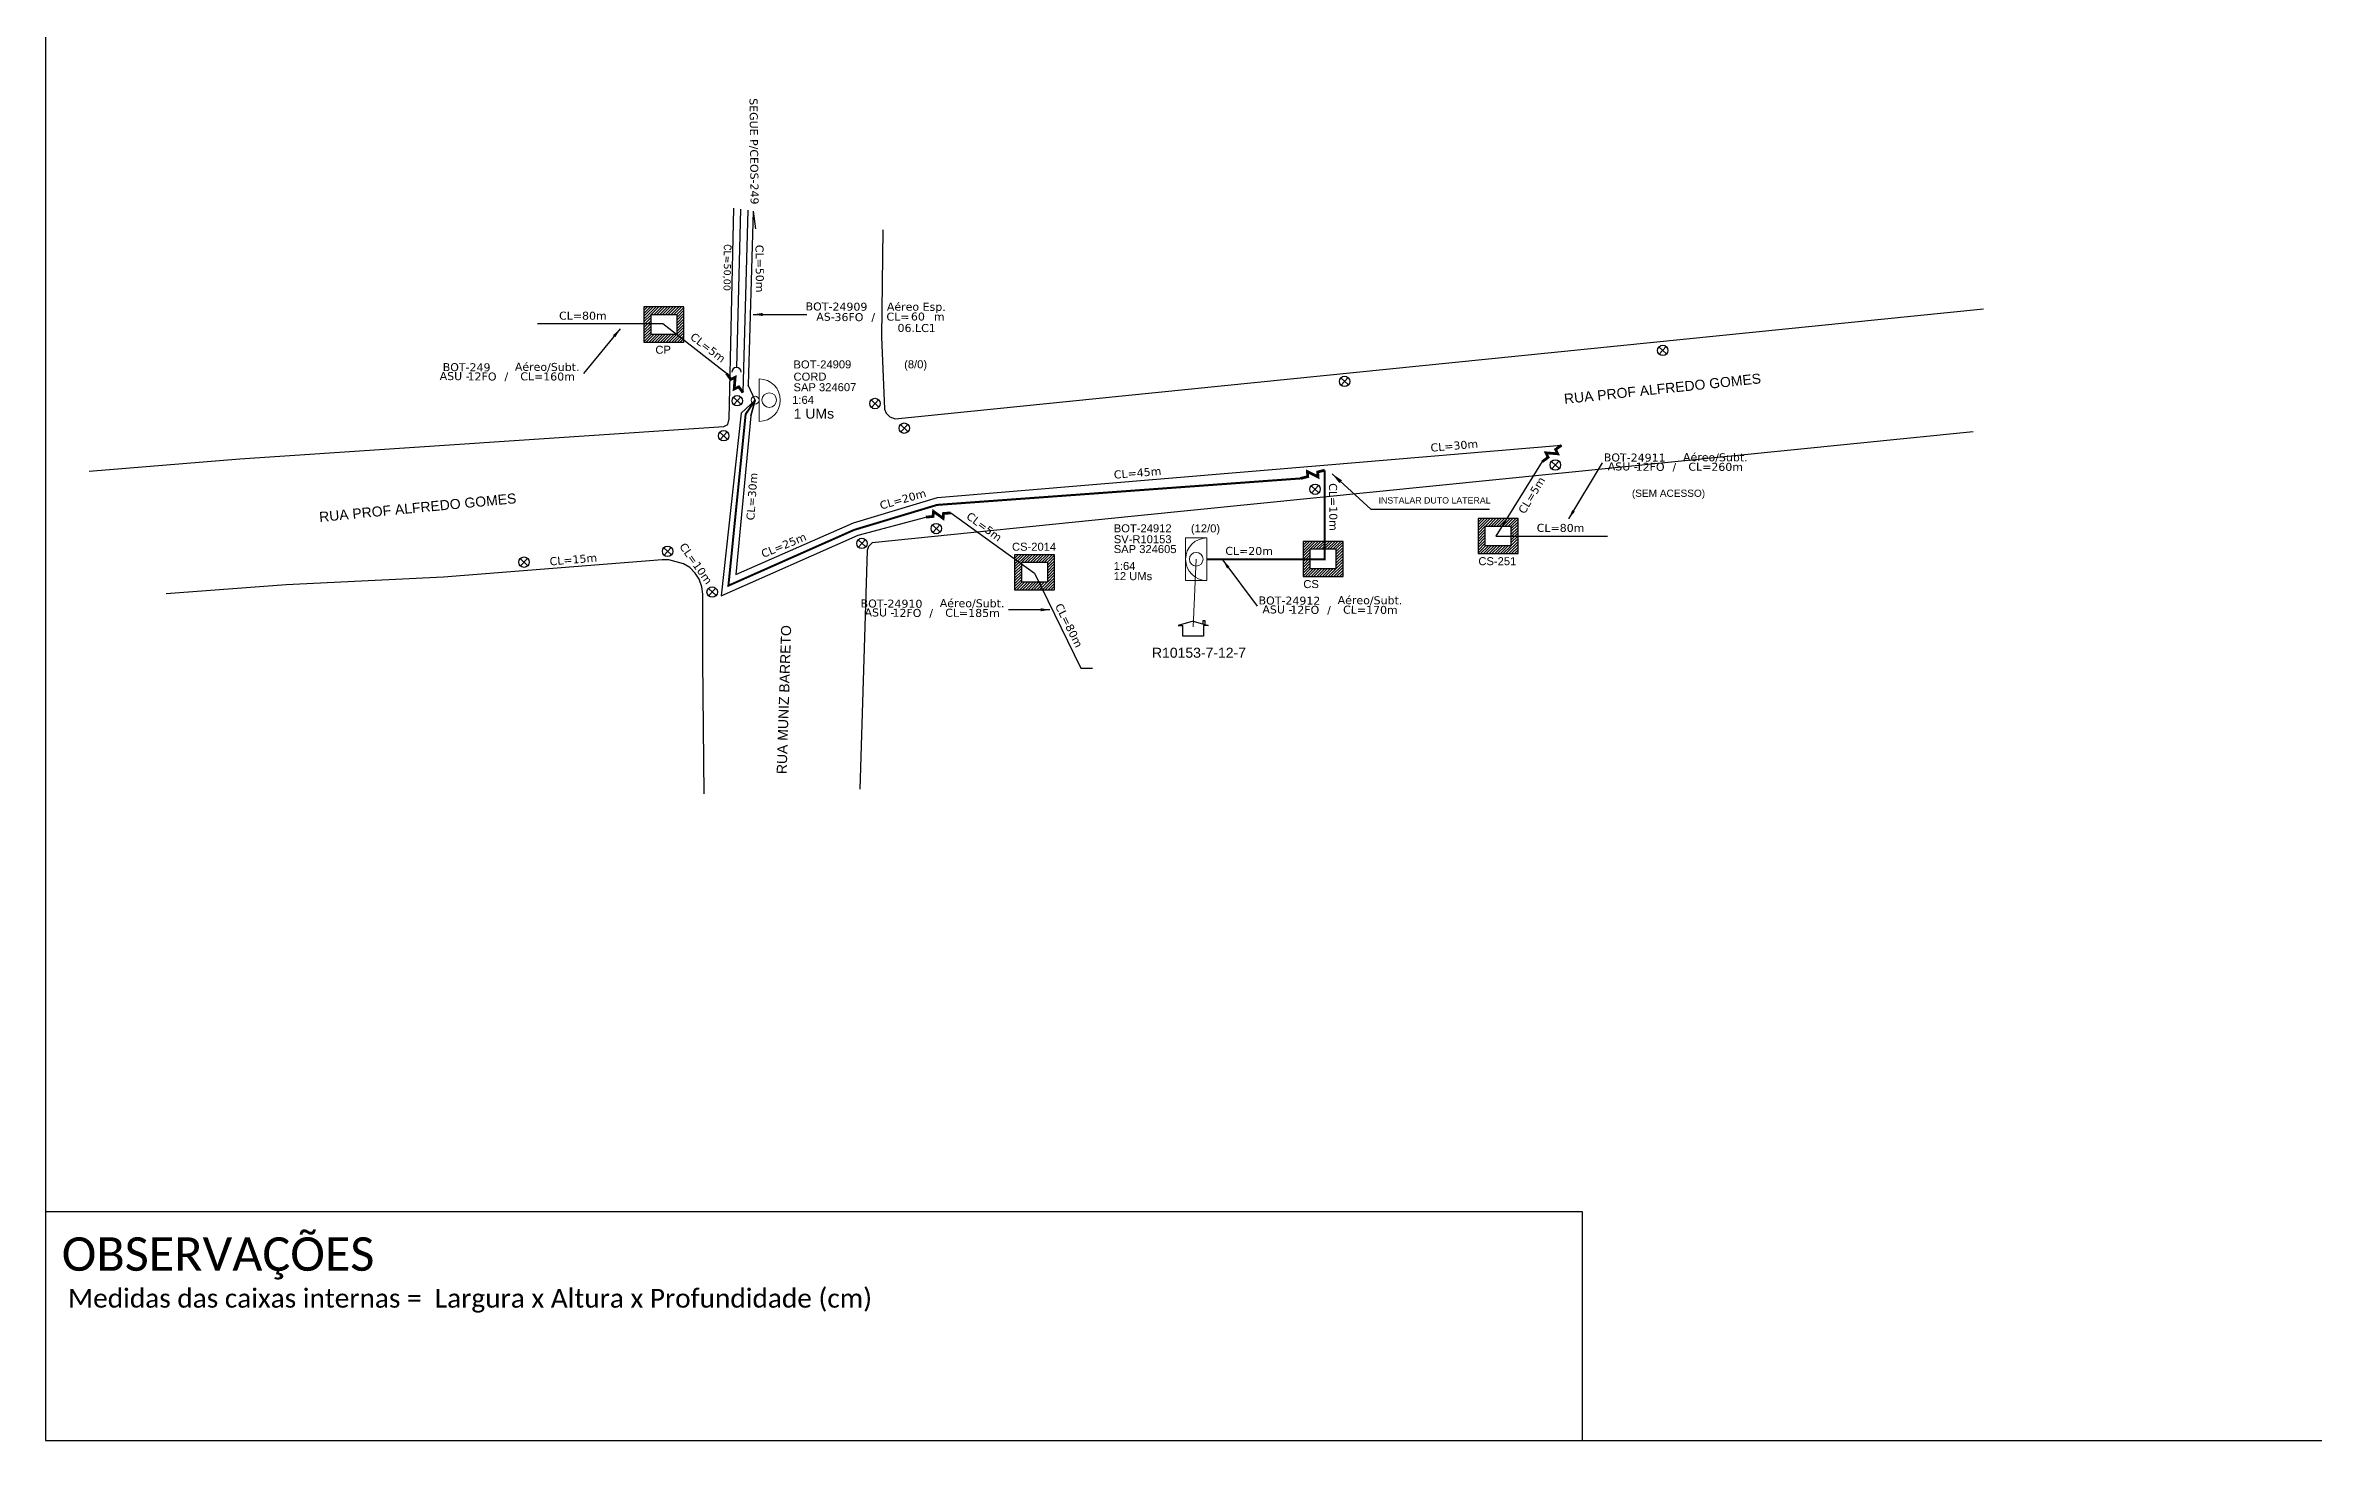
# Model space of a CAD drawing. Extents: x -89 to 749, y 705 to 1299.
# Drawn here: x -89.3 to 393.4, y 705 to 1002 of the extents above; entities that cross this region are included whole.
import ezdxf
from ezdxf.enums import TextEntityAlignment as Align

# ---------------------------------------------------------------- set-up
doc = ezdxf.new("R2010")
doc.units = 0
for name, color, linetype in [('10.1-Caixas Subterrâneas', 5, 'Continuous'), ('CAP a instalar', 1, 'Continuous'), ('CDO_POSTE', 1, 'Continuous'), ('label_cabos', 7, 'Continuous'), ('Legenda', 1, 'Continuous'), ('QUADRA', 7, 'Continuous'), ('Subida Lateral', 5, 'Continuous'), ('surveys legendas', 7, 'Continuous')]:
    doc.layers.add(name, color=color, linetype=linetype)
for name, color, linetype, lineweight in [("20.0-LEGENDA DOS CDO'S", 1, 'Continuous', 0), ('20.1-CDO_INTERIOR', 1, 'Continuous', 0), ('20.2-CDO_POSTE', 1, 'Continuous', 5), ('20.6-CORDOALHA_SUPORTE', 7, 'Continuous', 25), ('CORDOALHA_SUPORTE', 7, 'Continuous', 25), ('Segmento Logradouro Texto', 7, 'Continuous', 0)]:
    doc.layers.add(name, color=color, linetype=linetype, lineweight=lineweight)
doc.layers.add('Comprimeto de lance', color=7, linetype='Continuous', true_color=0xf9f9f9)
doc.layers.add('DROP DE CLIENTE', color=140, linetype='Continuous', plot=False)
doc.layers.add('EXTRA', color=50, linetype='Continuous', plot=False)
doc.styles.add('ARIAL', font='arial.ttf')
doc.styles.add('DIGICADE', font='arial.ttf')
doc.styles.add('ROMANS', font='romans')
doc.styles.add('siredit', font='verdana.ttf')
doc.styles.get("Standard").update_dxf_attribs({"font": 'arial.ttf'})
doc.styles.add('WMF-Calibri0', font='calibri.ttf')
doc.linetypes.add('FENCELINE1', pattern='A,0.25,-0.1,[133,ltypeshp.shx,S=0.1,R=0,X=-0.1,Y=0],-0.1,1', length=1.45)
doc.dimstyles.new('CC', dxfattribs={"dimtxt": 1, "dimasz": 2, "dimexe": 0.18, "dimexo": 0.0625, "dimgap": 0.09, "dimtad": 0, "dimdec": 0, "dimrnd": 1, "dimzin": 0, "dimdsep": 46, "dimtxsty": 'siredit', "dimblk": 'NONE', "dimcen": 0, "dimse1": 1, "dimse2": 1, "dimsd1": 1, "dimsd2": 1, "dimclrt": 7, "dimadec": 0, "dimazin": 0, "dimtfac": 1, "dimtdec": 0, "dimtofl": 0, "dimtmove": 0, "dimatfit": 3, "dimfxl": 0, "dimtolj": 1, "dimtzin": 0, "dimarcsym": 0})
doc.dimstyles.get("Standard").update_dxf_attribs({"dimtxt": 0.18, "dimasz": 0.18, "dimexe": 0.18, "dimexo": 0.0625, "dimgap": 0.09, "dimtad": 0, "dimtih": 1, "dimtoh": 1, "dimdec": 4, "dimzin": 0, "dimdsep": 46, "dimtxsty": 'Standard', "dimcen": 0.09, "dimadec": 0, "dimazin": 0, "dimtfac": 1, "dimtdec": 4, "dimtofl": 0, "dimtmove": 0, "dimatfit": 3, "dimfxl": 0, "dimtolj": 1, "dimtzin": 0, "dimarcsym": 0})

# ---------------------------------------------------------------- blocks, each defined once
blk = doc.blocks.new('*X58')
at = {"color": 0, "linetype": 'Continuous'}
for p, q in [((-1.25, 0.34099), (-0.49099, 1.1)), ((-1.25, 0.517767), (-0.667767, 1.1)), ((-1.25, 0.694544), (-0.844544, 1.1)), ((-1.25, 0.87132), (-1.02132, 1.1)), ((-1.25, 1.048097), (-1.198097, 1.1)), ((-1.25, 0.164214), (-0.8035, 0.610714)), ((-1.25, -0.012563), (-0.8035, 0.433937)), ((-1.25, -0.18934), (-0.8035, 0.25716)), ((-1.25, -0.366117), (-0.8035, 0.080383)), ((-0.789214, 0.625), (-0.314214, 1.1)), ((-0.612437, 0.625), (-0.137437, 1.1)), ((-0.43566, 0.625), (0.03934, 1.1)), ((-0.258883, 0.625), (0.216117, 1.1)), ((-0.082107, 0.625), (0.392893, 1.1)), ((0.09467, 0.625), (0.56967, 1.1)), ((0.271447, 0.625), (0.746447, 1.1)), ((0.448223, 0.625), (0.923223, 1.1)), ((0.625, 0.625), (1.1, 1.1)), ((0.801777, 0.625), (1.25, 1.073223)), ((0.8035, 0.449947), (1.25, 0.896447)), ((0.8035, 0.27317), (1.25, 0.71967)), ((0.8035, 0.096393), (1.25, 0.542893)), ((0.8035, -0.080383), (1.25, 0.366117)), ((0.8035, -0.25716), (1.25, 0.18934)), ((0.8035, -0.433937), (1.25, 0.012563)), ((-1.25, -0.542893), (-0.8035, -0.096393)), ((-1.25, -0.71967), (-0.8035, -0.27317)), ((-1.25, -0.896447), (-0.8035, -0.449947)), ((-1.25, -1.073223), (-0.801777, -0.625)), ((-1.1, -1.1), (-0.625, -0.625)), ((-0.923223, -1.1), (-0.448223, -0.625)), ((-0.746447, -1.1), (-0.271447, -0.625)), ((-0.56967, -1.1), (-0.09467, -0.625)), ((-0.392893, -1.1), (0.082107, -0.625)), ((-0.216117, -1.1), (0.258883, -0.625)), ((-0.03934, -1.1), (0.43566, -0.625)), ((0.137437, -1.1), (0.612437, -0.625)), ((0.314214, -1.1), (0.789214, -0.625)), ((0.49099, -1.1), (1.25, -0.34099)), ((0.667767, -1.1), (1.25, -0.517767)), ((0.8035, -0.610714), (1.25, -0.164214)), ((0.844544, -1.1), (1.25, -0.694544)), ((1.02132, -1.1), (1.25, -0.87132)), ((1.198097, -1.1), (1.25, -1.048097))]:
    blk.add_line(p, q, dxfattribs=at)
blk = doc.blocks.new('MANHOLE_MQ')
at = {"color": 0, "linetype": 'Continuous'}
for p, q in [((0.00000623, 0.00000569), (-0.00000627, 0.00000569)), ((-0.00000627, 0.00000569), (-0.00000627, -0.00000531)), ((-0.00000404, 0.00000331), (0.00000399, 0.00000331)), ((-0.00000404, -0.00000294), (-0.00000404, 0.00000331)), ((0.00000399, 0.00000331), (0.00000399, -0.00000294)), ((0.00000623, -0.00000531), (0.00000623, 0.00000569)), ((-0.00000627, -0.00000531), (0.00000623, -0.00000531)), ((0.00000399, -0.00000294), (-0.00000404, -0.00000294)), ((0.00000399, -0.00000294), (0.00000399, -0.00000294))]:
    blk.add_line(p, q, dxfattribs=at)
at = {"color": 0, "linetype": 'Continuous', "xscale": 5e-06, "yscale": 5e-06, "zscale": 1e-05}
blk.add_blockref('*X58', (-0.00000002, 0.00000019), dxfattribs=at)
blk = doc.blocks.new('*U69')
at = {"color": 0}
blk.add_line((2.14, -0.58), (-2.1, -0.68), dxfattribs=at)
for centre, radius in [((0, 0.38), 0.733), ((0.03, -1.03), 0.393)]:
    blk.add_circle(centre, radius, dxfattribs=at)
blk.add_arc((0.02, -0.63), 2.12, 1.3782, 181.3782, dxfattribs=at)
blk = doc.blocks.new('Inst CORD BENZINAL 4.55MM 3F (sem recursos)')
at = {"layer": '20.6-CORDOALHA_SUPORTE', "color": 0, "lineweight": 0, "style": 'ROMANS'}
blk.add_attdef('LANCE', text='', height=1, dxfattribs=at).set_placement((-0.54, -2.21), align=Align.RIGHT)
at = {"layer": '20.6-CORDOALHA_SUPORTE', "color": 0, "style": 'siredit'}
blk.add_attdef('QTDE', (-0.54, -2.21), '', height=1, rotation=359.69, dxfattribs=at)
at = {"layer": '20.6-CORDOALHA_SUPORTE', "color": 0, "lineweight": 0, "style": 'ROMANS'}
for tag, p, flags in [('FATOR', (-5.2, -4.44), 3), ('ID_ATIVIDADE', (-5.2, -6.67), 3), ('FID', (-5.2, -8.9), 1)]:
    blk.add_attdef(tag, p, '', height=1, dxfattribs=dict(at, flags=flags))
blk = doc.blocks.new('Inst CDOE-8 CAIXA DIST OPT CDOE 48F_8D C_SPL OPTAP')
at = {"layer": "20.0-LEGENDA DOS CDO'S", "color": 0}
for tag, p, style, flags in [('ID_ATIVIDADE', (0.12, 6.47), 'ARIAL', 3), ('FATOR', (7.92, 6.47), 'ARIAL', 1), ('QTDE', (0.23, -0.97), 'DIGICADE', 3)]:
    blk.add_attdef(tag, p, '', height=0.8, rotation=0.118, dxfattribs=dict(at, style=style, flags=flags))
at = {"layer": "20.0-LEGENDA DOS CDO'S", "color": 0, "style": 'ARIAL'}
for tag, p, height in [('CORDOALHA', (0.12, 4.02), 0.8), ('FID', (0.12, 5.25), 0.8), ('1:XX', (-0.01, 1.7), 0.8), ('SAP', (0.12, 2.96), 0.8), ('UMS', (0.14, 0.22), 1)]:
    blk.add_attdef(tag, p, '', height=height, rotation=0.118, dxfattribs=at)
blk.add_attdef('FIBRAS_UTILIZADAS', text='', height=0.8, rotation=0.118, dxfattribs=at).set_placement((13.48, 5.26), align=Align.CENTER)
blk = doc.blocks.new('LEGENDA DOS CABOS')
at = {"layer": 'EXTRA', "color": 0, "style": 'siredit'}
for tag, p in [('ID', (4.6, 0.97)), ('XX', (9.03, 0.97))]:
    blk.add_attdef(tag, text='', height=0.48, rotation=359.69, dxfattribs=at).set_placement(p, align=Align.MIDDLE_CENTER)
at = {"layer": 'Legenda', "color": 0, "style": 'siredit'}
for tag, p in [('TIPO_CABO', (1.31, 0)), ('CABO', (4.69, -0.05)), ('/', (6.81, -0.05)), ('METROS', (10.03, -0.05))]:
    blk.add_attdef(tag, text='', height=0.8, rotation=359.69, dxfattribs=at).set_placement(p, align=Align.MIDDLE_CENTER)
blk = doc.blocks.new('_None')
blk = doc.blocks.new('Inst CB ESP CFOA-SM-AS-80-TS-36')
at = {"layer": 'label_cabos', "color": 0, "style": 'siredit'}
for tag, flags, p in [('ID_ATIVIDADE', 3, (1.31, 2.67)), ('FATOR', 1, (11.56, 2.55))]:
    blk.add_attdef(tag, text='', height=1, rotation=359.69, dxfattribs=dict(at, flags=flags)).set_placement(p, align=Align.MIDDLE_CENTER)
for tag, p in [('TIPO_CABO', (1.76, 0)), ('DESTINO_CABO', (3.13, 1.26)), ('CABO', (4.69, -0.05)), ('/', (7.71, -0.05)), ('LANCE', (10.81, 0)), ('TIPO_CABO', (13.11, 1.24)), ('UND', (15.96, 0)), ('FID', (13.15, -1.41))]:
    blk.add_attdef(tag, text='', height=1, rotation=359.69, dxfattribs=at).set_placement(p, align=Align.MIDDLE_CENTER)
blk.add_attdef('QTDE', (12.43, -0.47), '', height=1, rotation=359.69, dxfattribs=at)

msp = doc.modelspace()

# ---------------------------------------------------------------- linework, layer by layer
at = {"color": 1}
for p, q in [((154.93, 879.48), (151.72, 878.55)), ((151.72, 878.55), (152.73, 878.55)), ((152.73, 876.25), (152.73, 878.54)), ((154.93, 879.48), (158.14, 878.55)), ((157.09, 879.62), (157.43, 879.62)), ((157.09, 878.87), (157.09, 879.62)), ((158.14, 878.55), (157.14, 878.55)), ((157.14, 878.55), (157.14, 876.25)), ((157.43, 879.62), (157.42, 878.77)), ((157.14, 876.25), (152.73, 876.25))]:
    msp.add_line(p, q, dxfattribs=at)
msp.add_lwpolyline([(-89.32, 705.02), (749.25, 705.02), (749.25, 1299.02), (-89.32, 1299.02), (-89.32, 705.02)])
at = {"color": 7}
for points in [[(-89.24, 753.78), (237.71, 753.78)], [(237.71, 753.78), (237.71, 705.02)]]:
    msp.add_lwpolyline(points, dxfattribs=at)
at = {"layer": '20.1-CDO_INTERIOR', "lineweight": 18}
msp.add_lwpolyline([(153.33, 888.12), (153.32, 897.16), (157.85, 897.17), (157.85, 888.12)], close=True, dxfattribs=at)
msp.add_circle((155.59, 892.64), 1.45, dxfattribs=at)
msp.add_arc((157.85, 892.64), 4.52, 90.0276, 270.0276, dxfattribs=at)
at = {"layer": 'CAP a instalar', "color": 251, "linetype": 'FENCELINE1', "ltscale": 5}
for points in [[(60.2, 966.92), (59.14, 928.1)], [(55.64, 932.19), (42.05, 942.73), (15.4, 942.73)], [(61.73, 926.51), (58.79, 923.74), (54.51, 884.86), (83.66, 897.74), (98.06, 901.6)], [(61.73, 926.51), (60.82, 923.17), (57.63, 889.38), (82.68, 900.4), (100.54, 905.75), (182.73, 912.69), (233.34, 916.91)], [(229.24, 913.42), (219.36, 897.58), (243.09, 897.57)], [(103.36, 902.5), (121.2, 889.69), (131.01, 869.42), (133.5, 869.42)]]:
    msp.add_lwpolyline(points, dxfattribs=at)
at = {"layer": 'CAP a instalar', "color": 5, "linetype": 'FENCELINE1', "ltscale": 5}
for points in [[(61.32, 966.76), (60.21, 929.69)], [(61.32, 966.76), (61.8, 962.95)], [(60.82, 923.17), (61.73, 926.51), (60.21, 929.69)]]:
    msp.add_lwpolyline(points, dxfattribs=at)
at = {"layer": 'CAP a instalar', "color": 10, "linetype": 'FENCELINE1', "ltscale": 5, "const_width": 0.426}
for points in [[(61.73, 926.51), (59.71, 923.51), (56.04, 887.02), (82.81, 898.89), (100.45, 904.2), (177.85, 909.84)], [(182.94, 911.58), (182.94, 892.65), (157.85, 892.64)]]:
    msp.add_lwpolyline(points, dxfattribs=at)
at = {"layer": 'CDO_POSTE', "color": 1}
for p, q in [((254.06, 937.85), (255.69, 936.33)), ((255.63, 937.9), (254.12, 936.28)), ((57.11, 927.13), (58.73, 925.61)), ((58.68, 927.18), (57.16, 925.56)), ((186.36, 931.25), (187.98, 929.74)), ((187.93, 931.31), (186.41, 929.68)), ((86.42, 926.54), (88.04, 925.03)), ((87.99, 926.6), (86.47, 924.97)), ((54.22, 919.68), (55.84, 918.16)), ((55.79, 919.73), (54.27, 918.11)), ((92.64, 921.3), (94.27, 919.78)), ((94.21, 921.35), (92.7, 919.73)), ((231.2, 913.46), (232.83, 911.94)), ((232.77, 913.51), (231.26, 911.89)), ((180.07, 908.29), (181.69, 906.77)), ((181.64, 908.34), (180.12, 906.72)), ((99.47, 899.93), (101.09, 898.41)), ((101.04, 899.98), (99.52, 898.36)), ((42.29, 895.08), (43.92, 893.56)), ((43.86, 895.13), (42.35, 893.51)), ((83.64, 896.77), (85.26, 895.25)), ((85.21, 896.82), (83.69, 895.2)), ((11.73, 892.77), (13.35, 891.26)), ((13.3, 892.83), (11.78, 891.2)), ((51.78, 886.42), (53.4, 884.9)), ((53.35, 886.47), (51.83, 884.85))]:
    msp.add_line(p, q, dxfattribs=at)
for centre in [(254.88, 937.09), (57.92, 926.37), (87.23, 925.78), (187.17, 930.49), (55.03, 918.92), (93.46, 920.54), (232.02, 912.7), (180.88, 907.53), (100.28, 899.17), (12.54, 892.02), (43.1, 894.32), (84.45, 896.01), (52.59, 885.66)]:
    msp.add_circle(centre, 1.11, dxfattribs=at)
at = {"layer": 'CORDOALHA_SUPORTE'}
msp.add_lwpolyline([(58.6, 967.15), (57.79, 933.48)], dxfattribs=at)
msp.add_lwpolyline([(58.79, 932.48, 1), (56.75, 932.44)], format="xyb", dxfattribs=at)
at = {"layer": 'DROP DE CLIENTE', "lineweight": 0}
msp.add_lwpolyline([(155.59, 892.64), (154.93, 878.25)], dxfattribs=at)
at = {"layer": 'QUADRA', "color": 76}
for points in [[(-80.01, 911.4), (-47.9, 914), (55.1, 920.91), (55.91, 921.31), (56.22, 922.53), (57.18, 967.36)], [(-80.01, 911.4), (-47.9, 914), (55.1, 920.91), (55.91, 921.31), (56.22, 922.53), (57.18, 967.36)], [(88.88, 962.76), (88.64, 939.99), (88.64, 939.99), (89.28, 924.56), (89.61, 923.75), (90.42, 922.94), (91.54, 922.53), (139.83, 927.4), (323.1, 945.94)], [(88.88, 962.76), (88.64, 939.99), (88.64, 939.99), (89.28, 924.56), (89.61, 923.75), (90.42, 922.94), (91.54, 922.53), (139.83, 927.4), (323.1, 945.94)], [(320.93, 919.79), (142.49, 901.82), (86.64, 896.14), (85.85, 895.33), (85.55, 894.52), (84.01, 843.71)], [(320.93, 919.79), (142.49, 901.82), (86.64, 896.14), (85.85, 895.33), (85.55, 894.52), (84.01, 843.71)], [(50.88, 842.69), (50.58, 870.97), (50.63, 885.18), (50.41, 886.8), (49.82, 888.43), (48.96, 889.64), (47.82, 890.86), (46.47, 891.67), (44.92, 892.08), (43.33, 892.49), (41.96, 892.49), (-4.61, 888.83), (-38.1, 887.21), (-63.63, 885.3)], [(50.88, 842.69), (50.58, 870.97), (50.63, 885.18), (50.41, 886.8), (49.82, 888.43), (48.96, 889.64), (47.82, 890.86), (46.47, 891.67), (44.92, 892.08), (43.33, 892.49), (41.96, 892.49), (-4.61, 888.83), (-38.1, 887.21), (-63.63, 885.3)]]:
    msp.add_lwpolyline(points, dxfattribs=at)
at = {"layer": 'Subida Lateral', "color": 5, "const_width": 0.59}
for points in [[(55.64, 932.19), (56.54, 930.92), (57.47, 931.37), (57.27, 928.87), (58.24, 929.33), (59.14, 928.1)], [(233.34, 916.91), (232.08, 916.01), (232.52, 915.08), (230.02, 915.29), (230.48, 914.32), (229.24, 913.42)], [(182.94, 911.58), (181.44, 911.21), (181.51, 910.17), (179.26, 911.29), (179.33, 910.22), (177.85, 909.84)], [(103.36, 902.5), (101.82, 902.38), (101.73, 901.34), (99.69, 902.81), (99.58, 901.74), (98.06, 901.6)]]:
    msp.add_lwpolyline(points, dxfattribs=at)

# ---------------------------------------------------------------- block references
at = {"layer": '10.1-Caixas Subterrâneas', "color": 30, "xscale": 680688.6252616355, "yscale": 680688.6252616355, "zscale": 680688.6252616355}
for p, rotation in [((42.3, 942.72), 180.000000000063), ((219.83, 897.71), 180.0000000000629), ((121.17, 889.99), 180.0000000000629), ((182.58, 892.83), 180.0000000000629)]:
    msp.add_blockref('MANHOLE_MQ', p, dxfattribs=dict(at, rotation=rotation))
at = {"layer": "20.0-LEGENDA DOS CDO'S", "color": 5, "lineweight": 0}
ref = msp.add_blockref('Inst CDOE-8 CAIXA DIST OPT CDOE 48F_8D C_SPL OPTAP', (69.64, 922.08), dxfattribs=dict(at, xscale=2.128565092934527, yscale=2.128565092934527, zscale=2.128565092934527))
ref.add_attrib('FID', 'BOT-24909', (69.89, 933.25), dxfattribs={"color": 0, "height": 1.703, "rotation": 0.118, "style": 'ARIAL'})
ref.add_attrib('CORDOALHA', 'CORD', (69.9, 930.65), dxfattribs={"color": 0, "height": 1.703, "rotation": 0.118, "style": 'ARIAL'})
ref.add_attrib('SAP', 'SAP 324607', (69.9, 928.39), dxfattribs={"color": 0, "height": 1.703, "rotation": 0.118, "style": 'ARIAL'})
ref.add_attrib('1:XX', '1:64', (69.61, 925.7), dxfattribs={"color": 0, "height": 1.703, "rotation": 0.118, "style": 'ARIAL'})
ref.add_attrib('UMS', '1 UMs', (69.94, 922.55), dxfattribs={"color": 0, "height": 2.129, "rotation": 0.118, "style": 'ARIAL'})
ref.add_attrib('FIBRAS_UTILIZADAS', '(8/0)', dxfattribs={"color": 0, "height": 1.703, "rotation": 0.118, "style": 'ARIAL'}).set_placement((98.33, 933.29), align=Align.RIGHT)
at = {"layer": '20.2-CDO_POSTE', "color": 5, "xscale": -2.128565092934527, "yscale": 2.128565092934527, "zscale": 2.128565092934527, "rotation": 271.3685213900436}
msp.add_blockref('*U69', (63.91, 926.49), dxfattribs=at)
at = {"layer": '20.6-CORDOALHA_SUPORTE', "color": 0, "lineweight": 0}
ref = msp.add_blockref('Inst CORD BENZINAL 4.55MM 3F (sem recursos)', (60.64, 960.63), dxfattribs=dict(at, xscale=2.128565092934527, yscale=2.128565092934527, zscale=2.128565092934527, rotation=269.3714320486469))
ref.add_attrib('QTDE', '50,00', (55.09, 955.61), dxfattribs={"color": 0, "height": 1.49, "rotation": 269.0614, "style": 'siredit'})
ref.add_attrib('LANCE', 'CL=', dxfattribs={"color": 0, "lineweight": 0, "height": 1.49, "rotation": 269.3714, "style": 'ROMANS'}).set_placement((55.09, 955.61), align=Align.RIGHT)
at = {"layer": 'label_cabos', "color": 0, "lineweight": 0}
ref = msp.add_blockref('Inst CB ESP CFOA-SM-AS-80-TS-36', (73.71, 944.27), dxfattribs=dict(at, xscale=1.702852074347622, yscale=1.702852074347622, zscale=1.702852074347622))
ref.add_attrib('DESTINO_CABO', 'BOT-24909', dxfattribs={"color": 0, "height": 1.703, "rotation": 359.69, "style": 'siredit'}).set_placement((79.04, 946.42), align=Align.MIDDLE_CENTER)
ref.add_attrib('TIPO_CABO', 'Aéreo Esp.', dxfattribs={"color": 0, "height": 1.703, "rotation": 359.69, "style": 'siredit'}).set_placement((96.03, 946.39), align=Align.MIDDLE_CENTER)
ref.add_attrib('CABO', '36FO', dxfattribs={"color": 0, "height": 1.703, "rotation": 359.69, "style": 'siredit'}).set_placement((81.69, 944.18), align=Align.MIDDLE_CENTER)
ref.add_attrib('/', '/', dxfattribs={"color": 0, "height": 1.7, "rotation": 359.69, "style": 'siredit'}).set_placement((86.85, 944.18), align=Align.MIDDLE_CENTER)
ref.add_attrib('TIPO_CABO', 'AS-', dxfattribs={"color": 0, "height": 1.703, "rotation": 359.69, "style": 'siredit'}).set_placement((76.71, 944.26), align=Align.MIDDLE_CENTER)
ref.add_attrib('FID', '06.LC1', dxfattribs={"color": 0, "height": 1.703, "rotation": 359.69, "style": 'siredit'}).set_placement((96.1, 941.86), align=Align.MIDDLE_CENTER)
ref.add_attrib('LANCE', 'CL=', dxfattribs={"color": 0, "height": 1.703, "rotation": 359.69, "style": 'siredit'}).set_placement((92.12, 944.27), align=Align.MIDDLE_CENTER)
ref.add_attrib('QTDE', '60', (94.88, 943.46), dxfattribs={"color": 0, "height": 1.703, "rotation": 359.69, "style": 'siredit'})
ref.add_attrib('UND', 'm', dxfattribs={"color": 0, "height": 1.7, "rotation": 359.69, "style": 'siredit'}).set_placement((100.9, 944.27), align=Align.MIDDLE_CENTER)
ref = msp.add_blockref('LEGENDA DOS CABOS', (-6.89, 930.73), dxfattribs=dict(at, xscale=1.702852074347622, yscale=1.702852074347622, zscale=1.702852074347622))
ref.add_attrib('ID', 'BOT-249', dxfattribs={"color": 0, "height": 1.703, "rotation": 359.69, "style": 'siredit'}).set_placement((0.33, 933.51), align=Align.MIDDLE_CENTER)
ref.add_attrib('CABO', '12FO', dxfattribs={"color": 0, "height": 1.703, "rotation": 359.69, "style": 'siredit'}).set_placement((3.61, 931.54), align=Align.MIDDLE_CENTER)
ref.add_attrib('METROS', 'CL=160m', dxfattribs={"color": 0, "height": 1.703, "rotation": 359.69, "style": 'siredit'}).set_placement((17.56, 931.54), align=Align.MIDDLE_CENTER)
ref.add_attrib('XX', 'Aéreo/Subt.', dxfattribs={"color": 0, "height": 1.7029, "rotation": 359.69, "style": 'siredit'}).set_placement((17.48, 933.58), align=Align.MIDDLE_CENTER)
ref.add_attrib('/', '/', dxfattribs={"color": 0, "height": 1.7, "rotation": 359.69, "style": 'siredit'}).set_placement((8.77, 931.54), align=Align.MIDDLE_CENTER)
ref.add_attrib('TIPO_CABO', 'ASU -', dxfattribs={"color": 0, "height": 1.703, "rotation": 359.69, "style": 'siredit'}).set_placement((-2.22, 931.62), align=Align.MIDDLE_CENTER)
ref = msp.add_blockref('LEGENDA DOS CABOS', (241.69, 911.5), dxfattribs=dict(at, xscale=1.702852074347622, yscale=1.702852074347622, zscale=1.702852074347622))
ref.add_attrib('ID', 'BOT-24911', dxfattribs={"color": 0, "height": 1.703, "rotation": 359.69, "style": 'siredit'}).set_placement((248.91, 914.28), align=Align.MIDDLE_CENTER)
ref.add_attrib('CABO', '12FO', dxfattribs={"color": 0, "height": 1.703, "rotation": 359.69, "style": 'siredit'}).set_placement((252.19, 912.31), align=Align.MIDDLE_CENTER)
ref.add_attrib('METROS', 'CL=260m', dxfattribs={"color": 0, "height": 1.703, "rotation": 359.69, "style": 'siredit'}).set_placement((266.14, 912.31), align=Align.MIDDLE_CENTER)
ref.add_attrib('XX', 'Aéreo/Subt.', dxfattribs={"color": 0, "height": 1.7029, "rotation": 359.69, "style": 'siredit'}).set_placement((266.06, 914.35), align=Align.MIDDLE_CENTER)
ref.add_attrib('/', '/', dxfattribs={"color": 0, "height": 1.7, "rotation": 359.69, "style": 'siredit'}).set_placement((257.34, 912.31), align=Align.MIDDLE_CENTER)
ref.add_attrib('TIPO_CABO', 'ASU -', dxfattribs={"color": 0, "height": 1.703, "rotation": 359.69, "style": 'siredit'}).set_placement((246.36, 912.39), align=Align.MIDDLE_CENTER)
ref = msp.add_blockref('LEGENDA DOS CABOS', (83.54, 880.42), dxfattribs=dict(at, xscale=1.702852074347622, yscale=1.702852074347622, zscale=1.702852074347622))
ref.add_attrib('ID', 'BOT-24910', dxfattribs={"color": 0, "height": 1.703, "rotation": 359.69, "style": 'siredit'}).set_placement((90.75, 883.19), align=Align.MIDDLE_CENTER)
ref.add_attrib('CABO', '12FO', dxfattribs={"color": 0, "height": 1.703, "rotation": 359.69, "style": 'siredit'}).set_placement((94.03, 881.22), align=Align.MIDDLE_CENTER)
ref.add_attrib('METROS', 'CL=185m', dxfattribs={"color": 0, "height": 1.703, "rotation": 359.69, "style": 'siredit'}).set_placement((107.99, 881.22), align=Align.MIDDLE_CENTER)
ref.add_attrib('XX', 'Aéreo/Subt.', dxfattribs={"color": 0, "height": 1.7029, "rotation": 359.69, "style": 'siredit'}).set_placement((107.9, 883.27), align=Align.MIDDLE_CENTER)
ref.add_attrib('/', '/', dxfattribs={"color": 0, "height": 1.7, "rotation": 359.69, "style": 'siredit'}).set_placement((99.19, 881.22), align=Align.MIDDLE_CENTER)
ref.add_attrib('TIPO_CABO', 'ASU -', dxfattribs={"color": 0, "height": 1.703, "rotation": 359.69, "style": 'siredit'}).set_placement((88.2, 881.31), align=Align.MIDDLE_CENTER)
ref = msp.add_blockref('LEGENDA DOS CABOS', (168.21, 881.06), dxfattribs=dict(at, xscale=1.702852074347622, yscale=1.702852074347622, zscale=1.702852074347622))
ref.add_attrib('ID', 'BOT-24912', dxfattribs={"color": 0, "height": 1.703, "rotation": 359.69, "style": 'siredit'}).set_placement((175.43, 883.83), align=Align.MIDDLE_CENTER)
ref.add_attrib('CABO', '12FO', dxfattribs={"color": 0, "height": 1.703, "rotation": 359.69, "style": 'siredit'}).set_placement((178.7, 881.87), align=Align.MIDDLE_CENTER)
ref.add_attrib('METROS', 'CL=170m', dxfattribs={"color": 0, "height": 1.703, "rotation": 359.69, "style": 'siredit'}).set_placement((192.66, 881.87), align=Align.MIDDLE_CENTER)
ref.add_attrib('XX', 'Aéreo/Subt.', dxfattribs={"color": 0, "height": 1.7029, "rotation": 359.69, "style": 'siredit'}).set_placement((192.57, 883.91), align=Align.MIDDLE_CENTER)
ref.add_attrib('/', '/', dxfattribs={"color": 0, "height": 1.7, "rotation": 359.69, "style": 'siredit'}).set_placement((183.86, 881.87), align=Align.MIDDLE_CENTER)
ref.add_attrib('TIPO_CABO', 'ASU -', dxfattribs={"color": 0, "height": 1.703, "rotation": 359.69, "style": 'siredit'}).set_placement((172.87, 881.95), align=Align.MIDDLE_CENTER)

# ---------------------------------------------------------------- texts
at = {"color": 7, "style": 'WMF-Calibri0'}
msp.add_text('OBSERVAÇÕES', height=7.1308, dxfattribs=at).set_placement((-85.83, 741.17))
at = {"color": 1, "insert": (194.4, 905.84), "char_height": 1.341, "width": 23.6531, "attachment_point": 1, "style": 'ARIAL'}
msp.add_mtext('INSTALAR DUTO LATERAL', dxfattribs=at)
at = {"color": 7, "insert": (-84.48, 737.33), "char_height": 4, "width": 658.8434, "attachment_point": 1, "style": 'WMF-Calibri0'}
msp.add_mtext('Medidas das caixas internas =  Largura x Altura x Profundidade (cm)', dxfattribs=at)
at = {"layer": '10.1-Caixas Subterrâneas', "color": 30, "style": 'ARIAL'}
for s, p in [('CP', (40.5, 936.38)), ('CS-2014', (116.39, 894.45)), ('CS-251', (215.64, 891.37)), ('CS', (178.39, 886.5))]:
    msp.add_text(s, height=1.703, dxfattribs=at).set_placement(p)
at = {"layer": "20.0-LEGENDA DOS CDO'S", "lineweight": 0, "style": 'ARIAL'}
for s, height, p in [('BOT-24912', 1.703, (138.05, 898.37)), ('(12/0)', 1.703, (154.46, 898.36)), ('SAP 324605 ', 1.7029, (138.04, 893.95)), ('SV-R10153', 1.703, (138.05, 896.05)), ('1:64', 1.703, (138.03, 890.35)), ('12 UMs', 1.703, (138.03, 888.19))]:
    msp.add_text(s, height=height, rotation=359.9724, dxfattribs=at).set_placement(p)
at = {"layer": '20.1-CDO_INTERIOR', "color": 252, "style": 'ARIAL'}
msp.add_text('(SEM ACESSO)', height=1.5326, dxfattribs=at).set_placement((248.31, 905.92))
at = {"layer": 'Comprimeto de lance', "color": 0, "width": 302.7361, "attachment_point": 5, "style": 'siredit'}
for s, insert, char_height, rotation in [('SEGUE P/CEOS-249', (61.4, 979.46), 1.7029, 270.6188), ('\\A1;CL=50m', (62.69, 954.5), 1.703, 270.6188), ('\\A1;CL=80m', (25.07, 944.46), 1.703, 359.8373), ('\\A1;CL=5m', (51.68, 937.68), 1.703, 322.4739), ('\\A1;CL=30m', (210.51, 916.79), 1.703, 4.9639), ('\\A1;CL=30m', (61.06, 905.99), 1.703, 86.1157), ('\\A1;CL=45m', (143.11, 911.02), 1.703, 4.6789), ('\\A1;CL=10m', (184.74, 903.76), 1.703, 270.6188), ('\\A1;CL=5m', (226.99, 906.26), 1.703, 58.7017), ('\\A1;CL=20m', (93.17, 905.4), 1.703, 16.004), ('\\A1;CL=5m', (110.47, 899.54), 1.703, 323.3187), ('\\A1;CL=80m', (233.13, 899.29), 1.703, 359.8373), ('\\A1;CL=15m', (23.04, 892.56), 1.703, 4.7227), ('\\A1;CL=10m', (49.12, 891.72), 1.703, 305.395), ('\\A1;CL=25m', (67.81, 895.61), 1.703, 22.4923), ('\\A1;CL=20m', (166.85, 894.38), 1.703, 359.8373), ('\\A1;CL=80m', (128.5, 878.54), 1.703, 296.5163)]:
    msp.add_mtext(s, dxfattribs=dict(at, insert=insert, char_height=char_height, rotation=rotation))
at = {"layer": 'Segmento Logradouro Texto', "linetype": 'Continuous', "char_height": 2.1286, "attachment_point": 1, "style": 'DIGICADE'}
for s, insert, width, rotation in [('\\fArial|b0|i0|c0|p34;\\W1.0000000000;\\T1.0000000000;\\o\\lRUA PROF ALFREDO GOMES', (233.76, 927.81), 42.7238, 6.0093), ('\\o\\l\\fArial|b0|i0|c0|p34;\\T1.0000000000;\\W1.0000000000;RUA PROF ALFREDO GOMES', (233.76, 927.81), 42.7238, 6.0093), ('\\fArial|b0|i0|c0|p34;\\W1.0000000000;\\T1.0000000000;\\o\\lRUA PROF ALFREDO GOMES', (-31.15, 902.68), 42.7238, 5.4812), ('\\fArial|b0|i0|c0|p34;\\W1.0000000000;\\T1.0000000000;\\o\\lRUA MUNIZ BARRETO', (66.3, 846.94), 32.3118, 88.2247)]:
    msp.add_mtext(s, dxfattribs=dict(at, insert=insert, width=width, rotation=rotation))
at = {"layer": 'surveys legendas', "color": 1}
msp.add_text('R10153-7-12-7', height=2.1286, dxfattribs=at).set_placement((146.18, 871.67))

# ---------------------------------------------------------------- leaders
at = {"color": 1}
msp.add_leader([(184.5, 910.83), (192.75, 903.28), (218.02, 903.28)], dimstyle='Standard', override={"dimasz": 2.5, "dimgap": 0.09, "dimtad": 0}, dxfattribs=at)
at = {"layer": 'label_cabos'}
for points in [[(33.01, 941.67), (25.2, 932.2)], [(61.3, 944.74), (72.75, 944.74)], [(234.87, 901.24), (242.04, 913.13)], [(161.25, 892.46), (168.59, 882.64)], [(124.47, 881.88), (115.62, 881.89)]]:
    msp.add_leader(points, dimstyle='CC', override={"dimgap": 0.09, "dimtad": 0}, dxfattribs=at)

doc.saveas('drawing.dxf')
